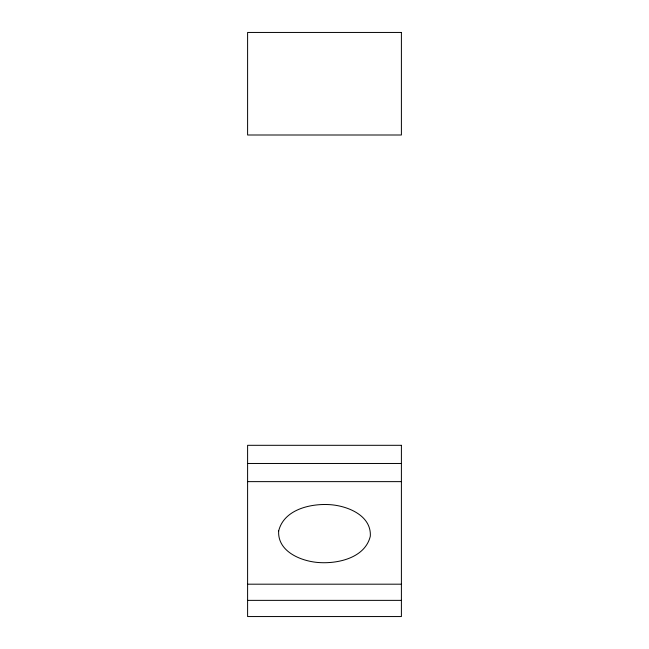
<?xml version="1.0" encoding="UTF-8"?>
<svg xmlns="http://www.w3.org/2000/svg" width="649" height="649" viewBox="0 0 649 649"><rect width="100%" height="100%" fill="white"/><g stroke="black" fill="none" stroke-linecap="round" stroke-linejoin="round"><path stroke-width="0.97" d="M247.602 463.475L401.398 463.475M247.602 481.631L401.398 481.631M247.602 584.189L401.398 584.189M247.602 600.366L401.398 600.366M278.664 530.996C277.391 552.267 302.653 561.904 320.355 562.634C339.37 563.583 365.2 557.345 370.311 536.228C371.585 514.957 346.323 505.32 328.621 504.589C309.605 503.64 283.775 509.879 278.664 530.996M401.398 32.45L247.602 32.45L247.602 135L401.398 135L401.398 32.45M401.398 445.311L247.602 445.311L247.602 616.55L401.398 616.55L401.398 445.311"/></g></svg>
